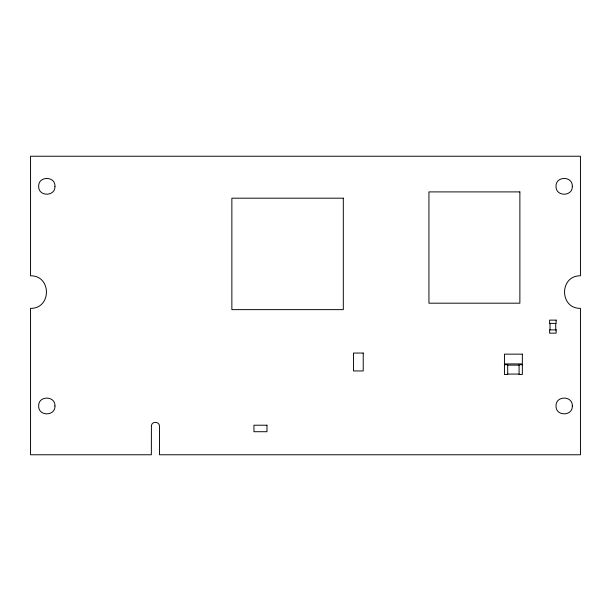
<?xml version="1.0" encoding="UTF-8"?>
<svg xmlns="http://www.w3.org/2000/svg" width="611" height="611" viewBox="0 0 611 611"><rect width="100%" height="100%" fill="white"/><g stroke="black" fill="none" stroke-linecap="round" stroke-linejoin="round"><path stroke-width="0.92" d="M507.703 365.134L519.09 365.134M507.703 374.077L519.09 374.077M555.727 323.379L555.727 329.887M550.037 323.379L550.037 329.887M54.952 186.324C55.41 196.803 38.226 196.803 38.684 186.324C38.226 175.853 55.41 175.853 54.952 186.324M54.952 405.964C55.41 416.435 38.226 416.442 38.684 405.964C38.226 395.485 55.41 395.493 54.952 405.964M572.316 186.324C572.774 196.803 555.59 196.803 556.048 186.324C555.59 175.853 572.774 175.853 572.316 186.324M572.316 405.964C572.774 416.435 555.59 416.442 556.048 405.964C555.59 395.485 572.774 395.493 572.316 405.964M151.406 425.63L151.352 454.767L30.55 454.767L30.55 308.349C51.729 308.7 51.729 275.454 30.55 275.805L30.55 156.233L580.45 156.233L580.45 275.805C559.271 275.454 559.271 308.7 580.45 308.349L580.45 454.767L159.486 454.767L159.486 426.302C159.723 421.483 151.963 420.834 151.406 425.63M519.877 191.907L428.937 191.907L428.937 303.186L519.877 303.186L519.877 191.907M343.306 198.185L231.867 198.185L231.867 309.632L343.306 309.632L343.306 198.185M556.132 320.126L549.625 320.126L549.625 323.379L556.132 323.379L556.132 320.126M556.132 329.887L549.625 329.887L549.625 333.14L556.132 333.14L556.132 329.887M363.224 353.051L353.464 353.051L353.464 370.946L363.224 370.946L363.224 353.051M522.344 354.151L504.449 354.151L504.449 363.912L522.344 363.912L522.344 354.151M507.703 364.721L504.449 364.721L504.449 374.49L507.703 374.49L507.703 364.721M522.344 364.721L519.09 364.721L519.09 374.49L522.344 374.49L522.344 364.721M266.969 425.21L253.947 425.21L253.947 431.717L266.969 431.717L266.969 425.21"/></g></svg>
